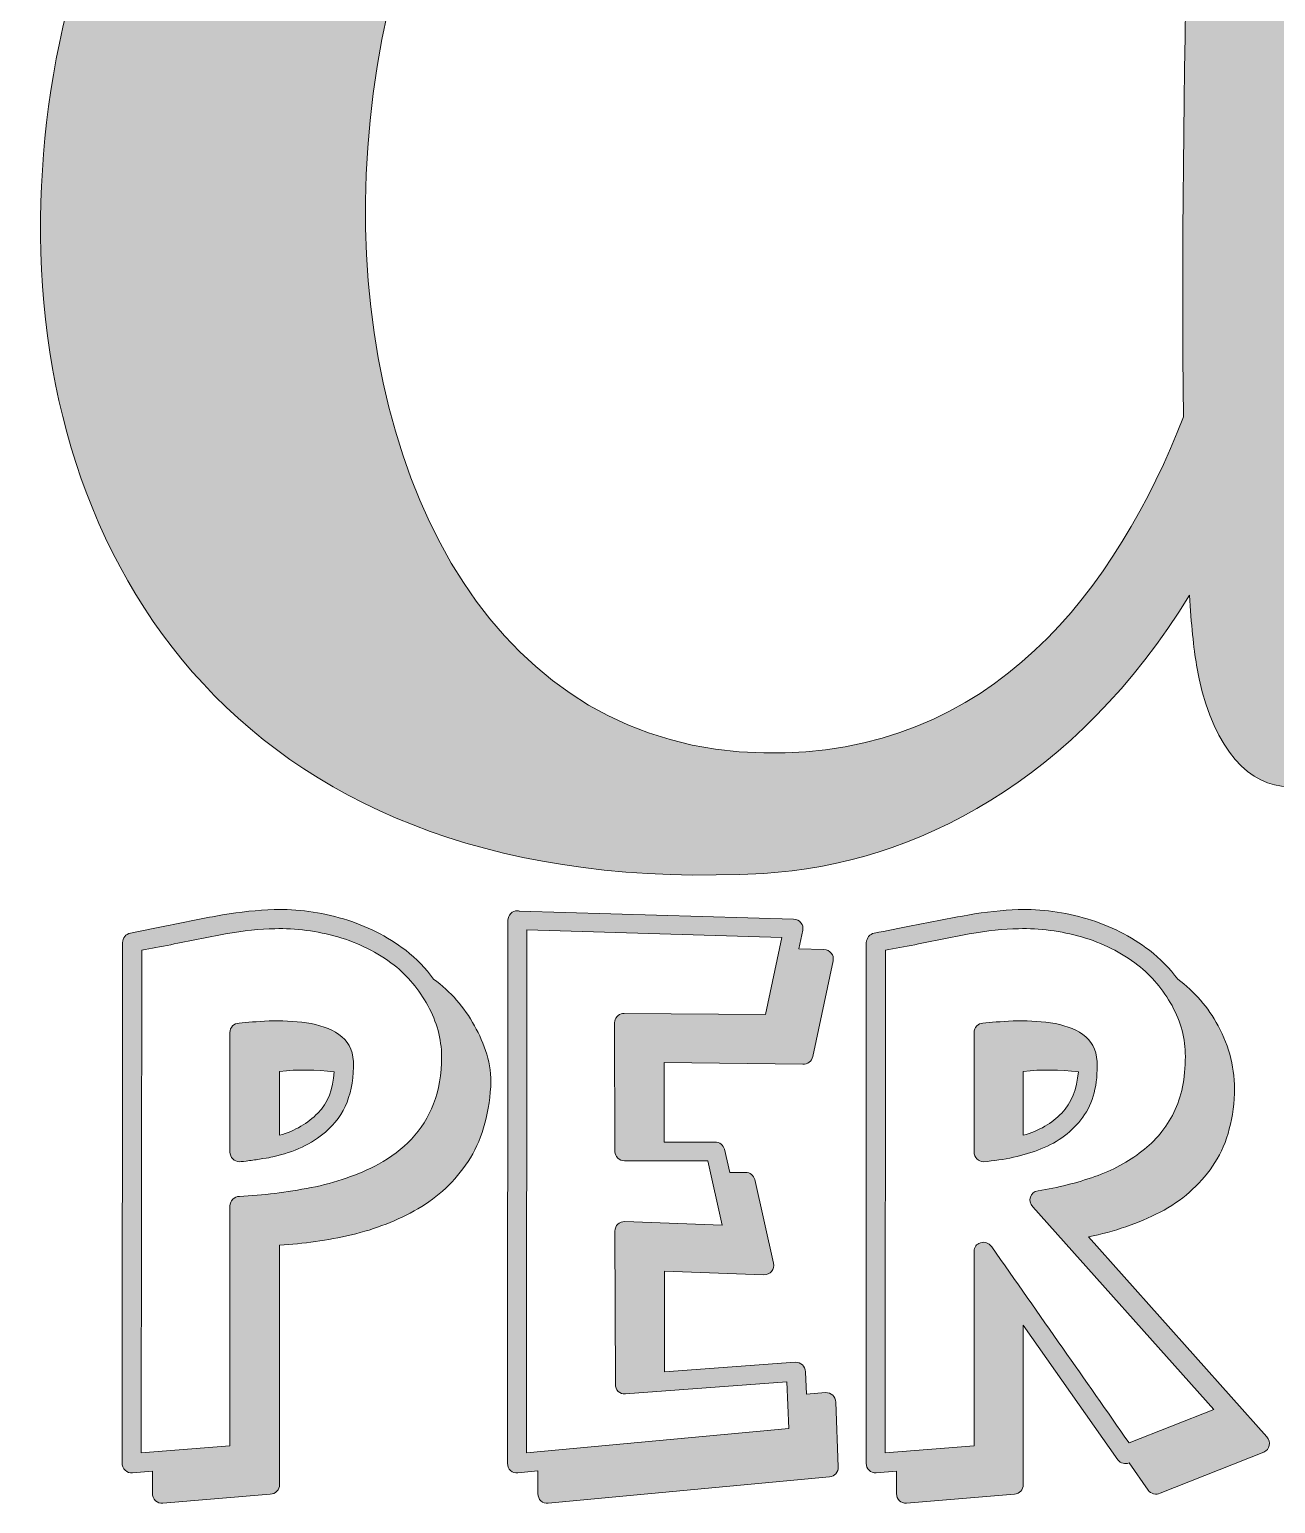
# Model space of a CAD drawing. Header units: inches. Extents: x 89 to 989, y -985 to -96.
# Drawn here: x 155.5 to 365, y -982.1 to -734.4 of the extents above; entities that cross this region are included whole.
import ezdxf

# ---------------------------------------------------------------- set-up
doc = ezdxf.new("R2010")
doc.units = ezdxf.units.IN
doc.header["$MEASUREMENT"] = 0
doc.layers.add('Layer 1', color=7, linetype='Continuous')

# ---------------------------------------------------------------- blocks, each defined once
blk = doc.blocks.new('block 25')
at = {"layer": 'Layer 1', "true_color": 0xffffff}
h = blk.add_hatch(color=7, dxfattribs=at)
h.dxf.hatch_style = 2
edge = h.paths.add_edge_path()
edge.add_spline(control_points=[(977.28, -769.81), (974.81, -783.01), (959.13, -861.42), (923.64, -856.88), (907.13, -856.88), (888.56, -827.17), (887.32, -805.3), (940.14, -787.97), (950.05, -667.88), (912.91, -668.3), (864.63, -668.71), (843.58, -726.48), (846.47, -781.78), (846.7, -786.13), (847.12, -790.47), (847.73, -794.75), (840.86, -825.55), (825.88, -857.67), (811.4, -853.16), (781.28, -843.26), (789.12, -750.83), (789.53, -691.41), (789.94, -673.25), (780.86, -658.39), (756.52, -660.87), (721.44, -669.53), (723.51, -660.87), (718.97, -653.85), (718.55, -653.44), (718.14, -652.62), (717.73, -652.2), (714.43, -648.08), (710.3, -646.01), (706.59, -646.01), (696.68, -646.01), (688.43, -657.57), (695.86, -672.01), (698.75, -677.79), (704.11, -681.09), (710.71, -682.33), (711.95, -703.37), (708.65, -747.53), (704.11, -782.6), (704.06, -782.99), (704.05, -783.36), (704.08, -783.72), (699.6, -810.39), (686.67, -854.88), (665.74, -853.16), (636.44, -850.69), (648.82, -695.94), (646.34, -687.69), (643.04, -678.2), (631.07, -672.83), (621.58, -673.25), (613.74, -673.25), (607.55, -676.96), (607.97, -684.39), (608.2, -689.33), (602.15, -747.69), (609.48, -797.93), (602.69, -824.4), (589.83, -856.63), (574.55, -853.16), (555.97, -849.04), (551.44, -764.44), (551.85, -703.37), (552.26, -692.23), (552.26, -656.33), (553.09, -623.32), (564.23, -622.49), (576.2, -621.67), (589.4, -620.02), (620.35, -616.3), (657.49, -606.4), (679.36, -612.18), (689.67, -615.06), (688.85, -626.21), (698.34, -624.97), (707, -624.14), (707, -609.7), (689.67, -604.75), (661.61, -596.5), (626.54, -606.81), (589.81, -611.35), (576.61, -613.41), (564.64, -614.24), (553.5, -615.06), (553.5, -608.88), (553.91, -603.1), (554.32, -598.15), (555.15, -581.64), (545.25, -568.85), (535.34, -568.85), (529.15, -568.44), (522.96, -573.39), (519.66, -585.77), (518.01, -593.61), (517.19, -604.34), (516.36, -615.48), (496.97, -615.06), (482.52, -613), (473.86, -610.53), (466.02, -608.88), (461.89, -594.43), (454.46, -598.56), (446.21, -602.68), (451.99, -615.89), (467.67, -618.78), (479.64, -621.26), (494.49, -623.73), (515.95, -624.14), (514.71, -655.92), (514.71, -686.04), (514.3, -698.83), (513.78, -720.34), (513.91, -753.14), (518.01, -784.4), (513.63, -816.98), (506.91, -867.25), (487.47, -867.61), (476.74, -868.02), (475.09, -829.64), (475.51, -782.19), (478.81, -728.13), (481.69, -661.69), (434.24, -661.69), (407.83, -661.69), (388.85, -707.09), (384.72, -751.65), (382.66, -712.04), (379.77, -674.49), (379.77, -671.18), (379.36, -661.69), (371.93, -656.33), (364.91, -656.33), (358.73, -656.33), (352.53, -660.87), (351.3, -670.36), (351.3, -670.36), (348.83, -747.21), (349.52, -799.43), (338.4, -827.94), (317.54, -856.74), (278.98, -855.92), (189.28, -854.47), (188.32, -679.9), (284.29, -646.63), (289.11, -644.7), (295.38, -625.41), (282.84, -619.62), (270.78, -613.83), (239.44, -576.22), (242.33, -543.91), (244.26, -520.28), (259.69, -503.88), (273.68, -502.92), (296.82, -504.37), (304.06, -534.75), (293.93, -548.73), (291.04, -551.63), (272.23, -548.73), (279.46, -561.27), (283.8, -569.47), (293.45, -566.57), (300.68, -563.2), (331.54, -533.78), (305.02, -493.28), (274.16, -492.31), (274.16, -492.31), (270.3, -492.31), (270.3, -492.31), (186.87, -494.24), (167.1, -591.17), (251.97, -632.16), (194.11, -646.63), (158.9, -706.42), (157.46, -763.33), (155.53, -824.09), (191.7, -880.99), (278.98, -876.17), (304.29, -874.7), (331.55, -860.45), (350.51, -829.42), (350.83, -834.26), (351.22, -838.27), (351.71, -841.2), (355.83, -866.37), (375.23, -869.26), (383.07, -844.09), (390.5, -831.29), (396.28, -689.34), (425.16, -679.85), (451.98, -670.77), (426.81, -826.75), (454.87, -869.26), (466.01, -880.81), (485.82, -885.35), (498.2, -877.92), (511.59, -870.35), (519.56, -845.29), (524.59, -818.66), (532.17, -846.89), (544.97, -868.72), (566.29, -871.32), (588.04, -872.87), (604.43, -850.71), (614.53, -822.76), (621.83, -849.4), (634.84, -869.68), (657.48, -871.32), (691.76, -873.77), (712.71, -817.32), (716.76, -772.17), (719.48, -751.73), (723.01, -711.88), (722.68, -683.56), (737.95, -683.15), (754.04, -677.38), (754.04, -677.38), (747.03, -757.02), (739.19, -872.97), (810.16, -867.61), (830.61, -866.05), (844.88, -844.7), (853.4, -818.82), (863.83, -849.79), (885.51, -873.39), (917.04, -873.39), (967.79, -872.97), (984.3, -804.88), (988.01, -771.46), (988.84, -764.86), (978.93, -761.14), (977.28, -769.81)], knot_values=[0, 0, 0, 0, 1, 1, 1, 2, 2, 2, 3, 3, 3, 4, 4, 4, 5, 5, 5, 6, 6, 6, 7, 7, 7, 8, 8, 8, 9, 9, 9, 10, 10, 10, 11, 11, 11, 12, 12, 12, 13, 13, 13, 14, 14, 14, 15, 15, 15, 16, 16, 16, 17, 17, 17, 18, 18, 18, 19, 19, 19, 20, 20, 20, 21, 21, 21, 22, 22, 22, 23, 23, 23, 24, 24, 24, 25, 25, 25, 26, 26, 26, 27, 27, 27, 28, 28, 28, 29, 29, 29, 30, 30, 30, 31, 31, 31, 32, 32, 32, 33, 33, 33, 34, 34, 34, 35, 35, 35, 36, 36, 36, 37, 37, 37, 38, 38, 38, 39, 39, 39, 40, 40, 40, 41, 41, 41, 42, 42, 42, 43, 43, 43, 44, 44, 44, 45, 45, 45, 46, 46, 46, 47, 47, 47, 48, 48, 48, 49, 49, 49, 50, 50, 50, 51, 51, 51, 52, 52, 52, 53, 53, 53, 54, 54, 54, 55, 55, 55, 56, 56, 56, 57, 57, 57, 58, 58, 58, 59, 59, 59, 60, 60, 60, 61, 61, 61, 62, 62, 62, 63, 63, 63, 64, 64, 64, 65, 65, 65, 66, 66, 66, 67, 67, 67, 68, 68, 68, 69, 69, 69, 70, 70, 70, 71, 71, 71, 72, 72, 72, 73, 73, 73, 74, 74, 74, 75, 75, 75, 76, 76, 76, 77, 77, 77, 78, 78, 78, 78], degree=3, periodic=1)
edge = h.paths.add_edge_path()
edge.add_spline(control_points=[(912.08, -680.68), (923.64, -682.74), (922.81, -771.46), (886.09, -792.09), (874.53, -716.58), (900.53, -678.2), (912.08, -680.68)], knot_values=[0, 0, 0, 0, 1, 1, 1, 2, 2, 2, 2], degree=3, periodic=1)
at = {"layer": 'Layer 1', "lineweight": 0}
blk.add_open_spline([(977.28, -769.81), (974.81, -783.01), (959.13, -861.42), (923.64, -856.88), (907.13, -856.88), (888.56, -827.17), (887.32, -805.3), (940.14, -787.97), (950.05, -667.88), (912.91, -668.3), (864.63, -668.71), (843.58, -726.48), (846.47, -781.78), (846.7, -786.13), (847.12, -790.47), (847.73, -794.75), (840.86, -825.55), (825.88, -857.67), (811.4, -853.16), (781.28, -843.26), (789.12, -750.83), (789.53, -691.41), (789.94, -673.25), (780.86, -658.39), (756.52, -660.87), (721.44, -669.53), (723.51, -660.87), (718.97, -653.85), (718.55, -653.44), (718.14, -652.62), (717.73, -652.2), (714.43, -648.08), (710.3, -646.01), (706.59, -646.01), (696.68, -646.01), (688.43, -657.57), (695.86, -672.01), (698.75, -677.79), (704.11, -681.09), (710.71, -682.33), (711.95, -703.37), (708.65, -747.53), (704.11, -782.6), (704.06, -782.99), (704.05, -783.36), (704.08, -783.72), (699.6, -810.39), (686.67, -854.88), (665.74, -853.16), (636.44, -850.69), (648.82, -695.94), (646.34, -687.69), (643.04, -678.2), (631.07, -672.83), (621.58, -673.25), (613.74, -673.25), (607.55, -676.96), (607.97, -684.39), (608.2, -689.33), (602.15, -747.69), (609.48, -797.93), (602.69, -824.4), (589.83, -856.63), (574.55, -853.16), (555.97, -849.04), (551.44, -764.44), (551.85, -703.37), (552.26, -692.23), (552.26, -656.33), (553.09, -623.32), (564.23, -622.49), (576.2, -621.67), (589.4, -620.02), (620.35, -616.3), (657.49, -606.4), (679.36, -612.18), (689.67, -615.06), (688.85, -626.21), (698.34, -624.97), (707, -624.14), (707, -609.7), (689.67, -604.75), (661.61, -596.5), (626.54, -606.81), (589.81, -611.35), (576.61, -613.41), (564.64, -614.24), (553.5, -615.06), (553.5, -608.88), (553.91, -603.1), (554.32, -598.15), (555.15, -581.64), (545.25, -568.85), (535.34, -568.85), (529.15, -568.44), (522.96, -573.39), (519.66, -585.77), (518.01, -593.61), (517.19, -604.34), (516.36, -615.48), (496.97, -615.06), (482.52, -613), (473.86, -610.53), (466.02, -608.88), (461.89, -594.43), (454.46, -598.56), (446.21, -602.68), (451.99, -615.89), (467.67, -618.78), (479.64, -621.26), (494.49, -623.73), (515.95, -624.14), (514.71, -655.92), (514.71, -686.04), (514.3, -698.83), (513.78, -720.34), (513.91, -753.14), (518.01, -784.4), (513.63, -816.98), (506.91, -867.25), (487.47, -867.61), (476.74, -868.02), (475.09, -829.64), (475.51, -782.19), (478.81, -728.13), (481.69, -661.69), (434.24, -661.69), (407.83, -661.69), (388.85, -707.09), (384.72, -751.65), (382.66, -712.04), (379.77, -674.49), (379.77, -671.18), (379.36, -661.69), (371.93, -656.33), (364.91, -656.33), (358.73, -656.33), (352.53, -660.87), (351.3, -670.36), (351.3, -670.36), (348.83, -747.21), (349.52, -799.43), (338.4, -827.94), (317.54, -856.74), (278.98, -855.92), (189.28, -854.47), (188.32, -679.9), (284.29, -646.63), (289.11, -644.7), (295.38, -625.41), (282.84, -619.62), (270.78, -613.83), (239.44, -576.22), (242.33, -543.91), (244.26, -520.28), (259.69, -503.88), (273.68, -502.92), (296.82, -504.37), (304.06, -534.75), (293.93, -548.73), (291.04, -551.63), (272.23, -548.73), (279.46, -561.27), (283.8, -569.47), (293.45, -566.57), (300.68, -563.2), (331.54, -533.78), (305.02, -493.28), (274.16, -492.31), (274.16, -492.31), (270.3, -492.31), (270.3, -492.31), (186.87, -494.24), (167.1, -591.17), (251.97, -632.16), (194.11, -646.63), (158.9, -706.42), (157.46, -763.33), (155.53, -824.09), (191.7, -880.99), (278.98, -876.17), (304.29, -874.7), (331.55, -860.45), (350.51, -829.42), (350.83, -834.26), (351.22, -838.27), (351.71, -841.2), (355.83, -866.37), (375.23, -869.26), (383.07, -844.09), (390.5, -831.29), (396.28, -689.34), (425.16, -679.85), (451.98, -670.77), (426.81, -826.75), (454.87, -869.26), (466.01, -880.81), (485.82, -885.35), (498.2, -877.92), (511.59, -870.35), (519.56, -845.29), (524.59, -818.66), (532.17, -846.89), (544.97, -868.72), (566.29, -871.32), (588.04, -872.87), (604.43, -850.71), (614.53, -822.76), (621.83, -849.4), (634.84, -869.68), (657.48, -871.32), (691.76, -873.77), (712.71, -817.32), (716.76, -772.17), (719.48, -751.73), (723.01, -711.88), (722.68, -683.56), (737.95, -683.15), (754.04, -677.38), (754.04, -677.38), (747.03, -757.02), (739.19, -872.97), (810.16, -867.61), (830.61, -866.05), (844.88, -844.7), (853.4, -818.82), (863.83, -849.79), (885.51, -873.39), (917.04, -873.39), (967.79, -872.97), (984.3, -804.88), (988.01, -771.46), (988.84, -764.86), (978.93, -761.14), (977.28, -769.81)], degree=3, knots=[0, 0, 0, 0, 1, 1, 1, 2, 2, 2, 3, 3, 3, 4, 4, 4, 5, 5, 5, 6, 6, 6, 7, 7, 7, 8, 8, 8, 9, 9, 9, 10, 10, 10, 11, 11, 11, 12, 12, 12, 13, 13, 13, 14, 14, 14, 15, 15, 15, 16, 16, 16, 17, 17, 17, 18, 18, 18, 19, 19, 19, 20, 20, 20, 21, 21, 21, 22, 22, 22, 23, 23, 23, 24, 24, 24, 25, 25, 25, 26, 26, 26, 27, 27, 27, 28, 28, 28, 29, 29, 29, 30, 30, 30, 31, 31, 31, 32, 32, 32, 33, 33, 33, 34, 34, 34, 35, 35, 35, 36, 36, 36, 37, 37, 37, 38, 38, 38, 39, 39, 39, 40, 40, 40, 41, 41, 41, 42, 42, 42, 43, 43, 43, 44, 44, 44, 45, 45, 45, 46, 46, 46, 47, 47, 47, 48, 48, 48, 49, 49, 49, 50, 50, 50, 51, 51, 51, 52, 52, 52, 53, 53, 53, 54, 54, 54, 55, 55, 55, 56, 56, 56, 57, 57, 57, 58, 58, 58, 59, 59, 59, 60, 60, 60, 61, 61, 61, 62, 62, 62, 63, 63, 63, 64, 64, 64, 65, 65, 65, 66, 66, 66, 67, 67, 67, 68, 68, 68, 69, 69, 69, 70, 70, 70, 71, 71, 71, 72, 72, 72, 73, 73, 73, 74, 74, 74, 75, 75, 75, 76, 76, 76, 77, 77, 77, 78, 78, 78, 78], dxfattribs=at)
blk = doc.blocks.new('block 26')
at = {"layer": 'Layer 1', "true_color": 0xffffff}
h = blk.add_hatch(color=7, dxfattribs=at)
h.dxf.hatch_style = 2
edge = h.paths.add_edge_path()
edge.add_spline(control_points=[(172.85, -976.92), (172.35, -976.97), (171.94, -976.82), (171.61, -976.49), (171.27, -976.15), (171.1, -975.71), (171.1, -975.18), (171.1, -975.18), (171.17, -887.82), (171.17, -887.82), (171.17, -887.42), (171.29, -887.08), (171.54, -886.78), (171.78, -886.49), (172.11, -886.3), (172.51, -886.21), (174.66, -885.81), (176.88, -885.36), (179.16, -884.87), (182.07, -884.24), (185.01, -883.67), (187.99, -883.16), (190.97, -882.64), (193.86, -882.34), (196.68, -882.25), (200.58, -882.16), (204.45, -882.69), (208.3, -883.83), (212.15, -884.97), (215.64, -886.73), (218.77, -889.1), (220.56, -890.49), (222.13, -892.1), (223.47, -893.93), (226.34, -896.04), (228.62, -898.66), (230.32, -901.79), (231.17, -903.27), (231.87, -904.85), (232.4, -906.56), (232.94, -908.26), (233.16, -910.07), (233.07, -911.99), (232.72, -917.05), (231.44, -921.25), (229.25, -924.59), (227.05, -927.92), (224.24, -930.57), (220.82, -932.54), (217.4, -934.51), (213.67, -935.96), (209.64, -936.91), (205.61, -937.85), (201.58, -938.43), (197.56, -938.65), (197.56, -938.65), (197.56, -978.94), (197.56, -978.94), (197.56, -979.34), (197.41, -979.7), (197.12, -980.01), (196.83, -980.32), (196.46, -980.48), (196.01, -980.48), (196.01, -980.48), (177.95, -982.02), (177.95, -982.02), (177.46, -982.07), (177.04, -981.92), (176.71, -981.59), (176.37, -981.25), (176.2, -980.82), (176.2, -980.28), (176.2, -980.28), (176.2, -976.65), (176.2, -976.65), (176.2, -976.65), (172.85, -976.92), (172.85, -976.92)], knot_values=[0, 0, 0, 0, 1, 1, 1, 2, 2, 2, 3, 3, 3, 4, 4, 4, 5, 5, 5, 6, 6, 6, 7, 7, 7, 8, 8, 8, 9, 9, 9, 10, 10, 10, 11, 11, 11, 12, 12, 12, 13, 13, 13, 14, 14, 14, 15, 15, 15, 16, 16, 16, 17, 17, 17, 18, 18, 18, 19, 19, 19, 20, 20, 20, 21, 21, 21, 22, 22, 22, 23, 23, 23, 24, 24, 24, 25, 25, 25, 26, 26, 26, 26], degree=3, periodic=1)
edge = h.paths.add_edge_path()
edge.add_spline(control_points=[(202.86, -928.98), (206.98, -928.18), (210.76, -926.86), (214.21, -925.02), (216.31, -923.9), (218.16, -922.5), (219.75, -920.82), (221.34, -919.15), (222.58, -917.16), (223.47, -914.88), (224.37, -912.6), (224.81, -909.96), (224.81, -906.96), (224.77, -903.96), (224, -901.11), (222.5, -898.4), (221, -895.69), (219.11, -893.42), (216.83, -891.58), (214.01, -889.43), (210.85, -887.86), (207.36, -886.85), (203.87, -885.84), (200.33, -885.38), (196.75, -885.47), (194.29, -885.52), (191.54, -885.81), (188.49, -886.35), (185.45, -886.88), (182.38, -887.49), (179.29, -888.16), (177.59, -888.47), (175.96, -888.79), (174.39, -889.1), (174.39, -889.1), (174.32, -973.57), (174.32, -973.57), (174.32, -973.57), (189.23, -972.36), (189.23, -972.36), (189.23, -972.36), (189.23, -932.07), (189.23, -932.07), (189.23, -931.62), (189.39, -931.24), (189.7, -930.93), (190.01, -930.62), (190.39, -930.46), (190.84, -930.46), (194.74, -930.28), (198.74, -929.79), (202.86, -928.98)], knot_values=[0, 0, 0, 0, 1, 1, 1, 2, 2, 2, 3, 3, 3, 4, 4, 4, 5, 5, 5, 6, 6, 6, 7, 7, 7, 8, 8, 8, 9, 9, 9, 10, 10, 10, 11, 11, 11, 12, 12, 12, 13, 13, 13, 14, 14, 14, 15, 15, 15, 16, 16, 16, 17, 17, 17, 17], degree=3, periodic=1)
edge = h.paths.add_edge_path()
edge.add_spline(control_points=[(194.77, -924.11), (194.03, -924.23), (193.27, -924.34), (192.49, -924.45), (191.7, -924.56), (191.16, -924.62), (190.84, -924.62), (190.39, -924.62), (190.01, -924.46), (189.7, -924.15), (189.39, -923.84), (189.23, -923.45), (189.23, -923.01), (189.23, -923.01), (189.23, -902.93), (189.23, -902.93), (189.23, -902.48), (189.38, -902.11), (189.67, -901.82), (189.96, -901.53), (190.33, -901.36), (190.78, -901.32), (192.07, -901.19), (193.75, -901.07), (195.81, -900.98), (197.87, -900.89), (199.96, -901), (202.09, -901.29), (204.21, -901.58), (206.03, -902.23), (207.53, -903.23), (209.03, -904.24), (209.84, -905.75), (209.98, -907.77), (210.11, -912.91), (208.55, -916.88), (205.28, -919.65), (203, -921.62), (200.04, -923.01), (196.41, -923.81), (196.06, -923.9), (195.51, -924), (194.77, -924.11)], knot_values=[0, 0, 0, 0, 1, 1, 1, 2, 2, 2, 3, 3, 3, 4, 4, 4, 5, 5, 5, 6, 6, 6, 7, 7, 7, 8, 8, 8, 9, 9, 9, 10, 10, 10, 11, 11, 11, 12, 12, 12, 13, 13, 13, 14, 14, 14, 14], degree=3, periodic=1)
edge = h.paths.add_edge_path()
edge.add_spline(control_points=[(197.56, -920.19), (200.2, -919.42), (202.34, -918.18), (204, -916.46), (205.66, -914.74), (206.58, -912.42), (206.75, -909.51), (203.71, -909.15), (200.64, -909.13), (197.56, -909.44), (197.56, -909.44), (197.56, -920.19), (197.56, -920.19)], knot_values=[0, 0, 0, 0, 1, 1, 1, 2, 2, 2, 3, 3, 3, 4, 4, 4, 4], degree=3, periodic=1)
h = blk.add_hatch(color=7, dxfattribs=at)
h.dxf.hatch_style = 2
edge = h.paths.add_edge_path()
edge.add_spline(control_points=[(262.21, -921.33), (262.21, -921.33), (270.74, -921.33), (270.74, -921.33), (271.14, -921.33), (271.49, -921.44), (271.78, -921.66), (272.07, -921.89), (272.26, -922.18), (272.35, -922.54), (272.35, -922.54), (273.23, -926.43), (273.23, -926.43), (273.23, -926.43), (275.91, -926.43), (275.91, -926.43), (276.27, -926.43), (276.59, -926.54), (276.89, -926.77), (277.17, -926.99), (277.36, -927.28), (277.46, -927.64), (277.46, -927.64), (280.61, -941.67), (280.61, -941.67), (280.7, -942.21), (280.59, -942.67), (280.28, -943.05), (279.96, -943.43), (279.51, -943.62), (278.93, -943.62), (278.93, -943.62), (262.28, -943.01), (262.28, -943.01), (262.28, -943.01), (262.28, -959.93), (262.28, -959.93), (262.28, -959.93), (284.24, -958.32), (284.24, -958.32), (284.73, -958.32), (285.13, -958.47), (285.45, -958.76), (285.76, -959.05), (285.94, -959.44), (285.98, -959.93), (285.98, -959.93), (286.12, -963.69), (286.12, -963.69), (286.12, -963.69), (289.34, -963.43), (289.34, -963.43), (289.83, -963.43), (290.23, -963.57), (290.55, -963.86), (290.86, -964.15), (291.04, -964.55), (291.08, -965.04), (291.08, -965.04), (291.49, -975.91), (291.49, -975.91), (291.49, -976.36), (291.35, -976.74), (291.08, -977.06), (290.82, -977.37), (290.46, -977.55), (290.01, -977.59), (290.01, -977.59), (242.74, -982.02), (242.74, -982.02), (242.25, -982.07), (241.84, -981.94), (241.5, -981.62), (241.16, -981.31), (241, -980.9), (241, -980.41), (241, -980.41), (241, -976.59), (241, -976.59), (241, -976.59), (237.64, -976.92), (237.64, -976.92), (237.15, -976.97), (236.73, -976.83), (236.4, -976.52), (236.06, -976.21), (235.89, -975.8), (235.89, -975.31), (235.89, -975.31), (235.96, -884.06), (235.96, -884.06), (235.96, -883.62), (236.12, -883.24), (236.43, -882.92), (236.74, -882.61), (237.12, -882.45), (237.57, -882.45), (237.66, -882.45), (237.75, -882.48), (237.84, -882.52), (237.84, -882.52), (237.91, -882.52), (237.91, -882.52), (237.91, -882.52), (283.97, -883.86), (283.97, -883.86), (284.5, -883.91), (284.92, -884.11), (285.21, -884.47), (285.5, -884.83), (285.6, -885.25), (285.51, -885.74), (285.51, -885.74), (284.84, -888.83), (284.84, -888.83), (284.84, -888.83), (289.07, -888.97), (289.07, -888.97), (289.61, -889.01), (290.02, -889.21), (290.31, -889.57), (290.6, -889.93), (290.7, -890.35), (290.61, -890.85), (290.61, -890.85), (287.19, -906.96), (287.19, -906.96), (287.1, -907.36), (286.9, -907.68), (286.59, -907.9), (286.27, -908.12), (285.91, -908.24), (285.51, -908.24), (285.51, -908.24), (262.21, -907.97), (262.21, -907.97), (262.21, -907.97), (262.21, -921.33), (262.21, -921.33)], knot_values=[0, 0, 0, 0, 1, 1, 1, 2, 2, 2, 3, 3, 3, 4, 4, 4, 5, 5, 5, 6, 6, 6, 7, 7, 7, 8, 8, 8, 9, 9, 9, 10, 10, 10, 11, 11, 11, 12, 12, 12, 13, 13, 13, 14, 14, 14, 15, 15, 15, 16, 16, 16, 17, 17, 17, 18, 18, 18, 19, 19, 19, 20, 20, 20, 21, 21, 21, 22, 22, 22, 23, 23, 23, 24, 24, 24, 25, 25, 25, 26, 26, 26, 27, 27, 27, 28, 28, 28, 29, 29, 29, 30, 30, 30, 31, 31, 31, 32, 32, 32, 33, 33, 33, 34, 34, 34, 35, 35, 35, 36, 36, 36, 37, 37, 37, 38, 38, 38, 39, 39, 39, 40, 40, 40, 41, 41, 41, 42, 42, 42, 43, 43, 43, 44, 44, 44, 45, 45, 45, 46, 46, 46, 46], degree=3, periodic=1)
edge = h.paths.add_edge_path()
edge.add_spline(control_points=[(254.42, -924.01), (254.11, -923.7), (253.95, -923.34), (253.95, -922.94), (253.95, -922.94), (253.89, -901.25), (253.89, -901.25), (253.89, -900.89), (254.02, -900.56), (254.29, -900.25), (254.56, -899.93), (254.87, -899.75), (255.23, -899.71), (255.23, -899.71), (255.5, -899.71), (255.5, -899.71), (255.5, -899.71), (279.27, -899.91), (279.27, -899.91), (279.27, -899.91), (282.02, -886.95), (282.02, -886.95), (282.02, -886.95), (239.12, -885.68), (239.12, -885.68), (239.12, -885.68), (239.05, -973.57), (239.05, -973.57), (239.05, -973.57), (283.16, -969.47), (283.16, -969.47), (283.16, -969.47), (282.83, -961.61), (282.83, -961.61), (282.83, -961.61), (255.7, -963.63), (255.7, -963.63), (255.21, -963.67), (254.8, -963.54), (254.49, -963.22), (254.18, -962.91), (254.02, -962.49), (254.02, -961.95), (254.02, -961.95), (253.95, -936.3), (253.95, -936.3), (253.95, -935.81), (254.11, -935.42), (254.42, -935.13), (254.74, -934.84), (255.14, -934.69), (255.63, -934.69), (255.63, -934.69), (271.95, -935.29), (271.95, -935.29), (271.95, -935.29), (269.53, -924.48), (269.53, -924.48), (269.53, -924.48), (255.57, -924.48), (255.57, -924.48), (255.12, -924.48), (254.74, -924.33), (254.42, -924.01)], knot_values=[0, 0, 0, 0, 1, 1, 1, 2, 2, 2, 3, 3, 3, 4, 4, 4, 5, 5, 5, 6, 6, 6, 7, 7, 7, 8, 8, 8, 9, 9, 9, 10, 10, 10, 11, 11, 11, 12, 12, 12, 13, 13, 13, 14, 14, 14, 15, 15, 15, 16, 16, 16, 17, 17, 17, 18, 18, 18, 19, 19, 19, 20, 20, 20, 21, 21, 21, 21], degree=3, periodic=1)
h = blk.add_hatch(color=7, dxfattribs=at)
h.dxf.hatch_style = 2
edge = h.paths.add_edge_path()
edge.add_spline(control_points=[(322.57, -978.94), (322.57, -979.34), (322.44, -979.68), (322.17, -979.98), (321.9, -980.27), (321.54, -980.44), (321.1, -980.48), (321.1, -980.48), (302.97, -982.02), (302.97, -982.02), (302.48, -982.02), (302.07, -981.88), (301.76, -981.59), (301.45, -981.3), (301.29, -980.9), (301.29, -980.41), (301.29, -980.41), (301.29, -976.65), (301.29, -976.65), (301.29, -976.65), (297.87, -976.92), (297.87, -976.92), (297.37, -976.92), (296.97, -976.78), (296.66, -976.49), (296.35, -976.2), (296.19, -975.8), (296.19, -975.31), (296.19, -975.31), (296.19, -887.82), (296.19, -887.82), (296.23, -887.42), (296.37, -887.08), (296.59, -886.78), (296.82, -886.49), (297.13, -886.3), (297.53, -886.21), (299.59, -885.85), (301.76, -885.43), (304.04, -884.94), (307.13, -884.31), (310.2, -883.73), (313.24, -883.19), (316.29, -882.65), (319.11, -882.34), (321.7, -882.25), (325.64, -882.16), (329.52, -882.69), (333.35, -883.83), (337.18, -884.97), (340.66, -886.73), (343.79, -889.1), (345.58, -890.49), (347.17, -892.1), (348.56, -893.93), (351.38, -896.04), (353.64, -898.66), (355.34, -901.79), (357.26, -905.33), (358.18, -909.11), (358.09, -913.14), (357.87, -918.06), (356.64, -922.15), (354.4, -925.39), (352.16, -928.63), (349.22, -931.21), (345.57, -933.11), (341.92, -935.01), (337.91, -936.39), (333.52, -937.24), (333.52, -937.24), (363.53, -970.88), (363.53, -970.88), (363.89, -971.33), (364.02, -971.81), (363.93, -972.32), (363.85, -972.84), (363.53, -973.21), (363, -973.43), (363, -973.43), (345.61, -980.35), (345.61, -980.35), (345.25, -980.52), (344.88, -980.56), (344.5, -980.45), (344.12, -980.33), (343.81, -980.12), (343.59, -979.81), (343.59, -979.81), (340.37, -975.24), (340.37, -975.24), (340.05, -975.38), (339.72, -975.4), (339.36, -975.31), (339, -975.22), (338.71, -975.02), (338.49, -974.71), (338.49, -974.71), (322.57, -952.08), (322.57, -952.08), (322.57, -952.08), (322.57, -978.94), (322.57, -978.94)], knot_values=[0, 0, 0, 0, 1, 1, 1, 2, 2, 2, 3, 3, 3, 4, 4, 4, 5, 5, 5, 6, 6, 6, 7, 7, 7, 8, 8, 8, 9, 9, 9, 10, 10, 10, 11, 11, 11, 12, 12, 12, 13, 13, 13, 14, 14, 14, 15, 15, 15, 16, 16, 16, 17, 17, 17, 18, 18, 18, 19, 19, 19, 20, 20, 20, 21, 21, 21, 22, 22, 22, 23, 23, 23, 24, 24, 24, 25, 25, 25, 26, 26, 26, 27, 27, 27, 28, 28, 28, 29, 29, 29, 30, 30, 30, 31, 31, 31, 32, 32, 32, 33, 33, 33, 34, 34, 34, 34], degree=3, periodic=1)
edge = h.paths.add_edge_path()
edge.add_spline(control_points=[(314.32, -939.73), (314.32, -938.96), (314.67, -938.47), (315.39, -938.25), (316.11, -938.02), (316.73, -938.25), (317.27, -938.92), (321.26, -944.6), (325.24, -950.29), (329.22, -955.97), (332.94, -961.26), (336.65, -966.56), (340.37, -971.89), (340.37, -971.89), (354.6, -966.25), (354.6, -966.25), (354.6, -966.25), (324.19, -932.21), (324.19, -932.21), (323.74, -931.67), (323.61, -931.12), (323.78, -930.56), (323.96, -930), (324.39, -929.65), (325.06, -929.52), (328.42, -928.98), (331.59, -928.19), (334.59, -927.13), (337.59, -926.09), (340.23, -924.66), (342.52, -922.87), (344.8, -921.13), (346.59, -918.96), (347.89, -916.36), (349.19, -913.76), (349.83, -910.63), (349.83, -906.96), (349.83, -903.96), (349.09, -901.11), (347.59, -898.4), (346.08, -895.69), (344.17, -893.42), (341.84, -891.58), (339.03, -889.43), (335.87, -887.86), (332.38, -886.85), (328.89, -885.84), (325.35, -885.38), (321.77, -885.47), (319.31, -885.52), (316.56, -885.81), (313.51, -886.35), (310.47, -886.88), (307.42, -887.49), (304.38, -888.16), (302.63, -888.47), (300.98, -888.79), (299.41, -889.1), (299.41, -889.1), (299.34, -973.57), (299.34, -973.57), (299.34, -973.57), (314.32, -972.36), (314.32, -972.36), (314.32, -972.36), (314.32, -939.73), (314.32, -939.73)], knot_values=[0, 0, 0, 0, 1, 1, 1, 2, 2, 2, 3, 3, 3, 4, 4, 4, 5, 5, 5, 6, 6, 6, 7, 7, 7, 8, 8, 8, 9, 9, 9, 10, 10, 10, 11, 11, 11, 12, 12, 12, 13, 13, 13, 14, 14, 14, 15, 15, 15, 16, 16, 16, 17, 17, 17, 18, 18, 18, 19, 19, 19, 20, 20, 20, 21, 21, 21, 22, 22, 22, 22], degree=3, periodic=1)
edge = h.paths.add_edge_path()
edge.add_spline(control_points=[(314.75, -901.82), (315.04, -901.53), (315.39, -901.36), (315.79, -901.32), (317.09, -901.19), (318.78, -901.07), (320.86, -900.98), (322.95, -900.89), (325.05, -901), (327.17, -901.29), (329.3, -901.58), (331.1, -902.23), (332.58, -903.23), (334.06, -904.24), (334.86, -905.75), (335, -907.77), (335.13, -911.66), (334.33, -914.79), (332.58, -917.16), (330.83, -919.54), (328.49, -921.31), (325.56, -922.47), (322.63, -923.63), (319.4, -924.35), (315.86, -924.62), (315.46, -924.62), (315.1, -924.46), (314.79, -924.15), (314.47, -923.84), (314.32, -923.45), (314.32, -923.01), (314.32, -923.01), (314.32, -902.93), (314.32, -902.93), (314.32, -902.48), (314.46, -902.11), (314.75, -901.82)], knot_values=[0, 0, 0, 0, 1, 1, 1, 2, 2, 2, 3, 3, 3, 4, 4, 4, 5, 5, 5, 6, 6, 6, 7, 7, 7, 8, 8, 8, 9, 9, 9, 10, 10, 10, 11, 11, 11, 12, 12, 12, 12], degree=3, periodic=1)
edge = h.paths.add_edge_path()
edge.add_spline(control_points=[(329.05, -916.46), (330.69, -914.74), (331.62, -912.42), (331.84, -909.51), (328.75, -909.15), (325.66, -909.13), (322.57, -909.44), (322.57, -909.44), (322.57, -920.19), (322.57, -920.19), (325.26, -919.42), (327.42, -918.18), (329.05, -916.46)], knot_values=[0, 0, 0, 0, 1, 1, 1, 2, 2, 2, 3, 3, 3, 4, 4, 4, 4], degree=3, periodic=1)
at = {"layer": 'Layer 1', "lineweight": 0}
for points, knots in [([(172.85, -976.92), (172.35, -976.97), (171.94, -976.82), (171.61, -976.49), (171.27, -976.15), (171.1, -975.71), (171.1, -975.18), (171.1, -975.18), (171.17, -887.82), (171.17, -887.82), (171.17, -887.42), (171.29, -887.08), (171.54, -886.78), (171.78, -886.49), (172.11, -886.3), (172.51, -886.21), (174.66, -885.81), (176.88, -885.36), (179.16, -884.87), (182.07, -884.24), (185.01, -883.67), (187.99, -883.16), (190.97, -882.64), (193.86, -882.34), (196.68, -882.25), (200.58, -882.16), (204.45, -882.69), (208.3, -883.83), (212.15, -884.97), (215.64, -886.73), (218.77, -889.1), (220.56, -890.49), (222.13, -892.1), (223.47, -893.93), (226.34, -896.04), (228.62, -898.66), (230.32, -901.79), (231.17, -903.27), (231.87, -904.85), (232.4, -906.56), (232.94, -908.26), (233.16, -910.07), (233.07, -911.99), (232.72, -917.05), (231.44, -921.25), (229.25, -924.59), (227.05, -927.92), (224.24, -930.57), (220.82, -932.54), (217.4, -934.51), (213.67, -935.96), (209.64, -936.91), (205.61, -937.85), (201.58, -938.43), (197.56, -938.65), (197.56, -938.65), (197.56, -978.94), (197.56, -978.94), (197.56, -979.34), (197.41, -979.7), (197.12, -980.01), (196.83, -980.32), (196.46, -980.48), (196.01, -980.48), (196.01, -980.48), (177.95, -982.02), (177.95, -982.02), (177.46, -982.07), (177.04, -981.92), (176.71, -981.59), (176.37, -981.25), (176.2, -980.82), (176.2, -980.28), (176.2, -980.28), (176.2, -976.65), (176.2, -976.65), (176.2, -976.65), (172.85, -976.92), (172.85, -976.92)], [0, 0, 0, 0, 1, 1, 1, 2, 2, 2, 3, 3, 3, 4, 4, 4, 5, 5, 5, 6, 6, 6, 7, 7, 7, 8, 8, 8, 9, 9, 9, 10, 10, 10, 11, 11, 11, 12, 12, 12, 13, 13, 13, 14, 14, 14, 15, 15, 15, 16, 16, 16, 17, 17, 17, 18, 18, 18, 19, 19, 19, 20, 20, 20, 21, 21, 21, 22, 22, 22, 23, 23, 23, 24, 24, 24, 25, 25, 25, 26, 26, 26, 26]), ([(262.21, -921.33), (262.21, -921.33), (270.74, -921.33), (270.74, -921.33), (271.14, -921.33), (271.49, -921.44), (271.78, -921.66), (272.07, -921.89), (272.26, -922.18), (272.35, -922.54), (272.35, -922.54), (273.23, -926.43), (273.23, -926.43), (273.23, -926.43), (275.91, -926.43), (275.91, -926.43), (276.27, -926.43), (276.59, -926.54), (276.89, -926.77), (277.17, -926.99), (277.36, -927.28), (277.46, -927.64), (277.46, -927.64), (280.61, -941.67), (280.61, -941.67), (280.7, -942.21), (280.59, -942.67), (280.28, -943.05), (279.96, -943.43), (279.51, -943.62), (278.93, -943.62), (278.93, -943.62), (262.28, -943.01), (262.28, -943.01), (262.28, -943.01), (262.28, -959.93), (262.28, -959.93), (262.28, -959.93), (284.24, -958.32), (284.24, -958.32), (284.73, -958.32), (285.13, -958.47), (285.45, -958.76), (285.76, -959.05), (285.94, -959.44), (285.98, -959.93), (285.98, -959.93), (286.12, -963.69), (286.12, -963.69), (286.12, -963.69), (289.34, -963.43), (289.34, -963.43), (289.83, -963.43), (290.23, -963.57), (290.55, -963.86), (290.86, -964.15), (291.04, -964.55), (291.08, -965.04), (291.08, -965.04), (291.49, -975.91), (291.49, -975.91), (291.49, -976.36), (291.35, -976.74), (291.08, -977.06), (290.82, -977.37), (290.46, -977.55), (290.01, -977.59), (290.01, -977.59), (242.74, -982.02), (242.74, -982.02), (242.25, -982.07), (241.84, -981.94), (241.5, -981.62), (241.16, -981.31), (241, -980.9), (241, -980.41), (241, -980.41), (241, -976.59), (241, -976.59), (241, -976.59), (237.64, -976.92), (237.64, -976.92), (237.15, -976.97), (236.73, -976.83), (236.4, -976.52), (236.06, -976.21), (235.89, -975.8), (235.89, -975.31), (235.89, -975.31), (235.96, -884.06), (235.96, -884.06), (235.96, -883.62), (236.12, -883.24), (236.43, -882.92), (236.74, -882.61), (237.12, -882.45), (237.57, -882.45), (237.66, -882.45), (237.75, -882.48), (237.84, -882.52), (237.84, -882.52), (237.91, -882.52), (237.91, -882.52), (237.91, -882.52), (283.97, -883.86), (283.97, -883.86), (284.5, -883.91), (284.92, -884.11), (285.21, -884.47), (285.5, -884.83), (285.6, -885.25), (285.51, -885.74), (285.51, -885.74), (284.84, -888.83), (284.84, -888.83), (284.84, -888.83), (289.07, -888.97), (289.07, -888.97), (289.61, -889.01), (290.02, -889.21), (290.31, -889.57), (290.6, -889.93), (290.7, -890.35), (290.61, -890.85), (290.61, -890.85), (287.19, -906.96), (287.19, -906.96), (287.1, -907.36), (286.9, -907.68), (286.59, -907.9), (286.27, -908.12), (285.91, -908.24), (285.51, -908.24), (285.51, -908.24), (262.21, -907.97), (262.21, -907.97), (262.21, -907.97), (262.21, -921.33), (262.21, -921.33)], [0, 0, 0, 0, 1, 1, 1, 2, 2, 2, 3, 3, 3, 4, 4, 4, 5, 5, 5, 6, 6, 6, 7, 7, 7, 8, 8, 8, 9, 9, 9, 10, 10, 10, 11, 11, 11, 12, 12, 12, 13, 13, 13, 14, 14, 14, 15, 15, 15, 16, 16, 16, 17, 17, 17, 18, 18, 18, 19, 19, 19, 20, 20, 20, 21, 21, 21, 22, 22, 22, 23, 23, 23, 24, 24, 24, 25, 25, 25, 26, 26, 26, 27, 27, 27, 28, 28, 28, 29, 29, 29, 30, 30, 30, 31, 31, 31, 32, 32, 32, 33, 33, 33, 34, 34, 34, 35, 35, 35, 36, 36, 36, 37, 37, 37, 38, 38, 38, 39, 39, 39, 40, 40, 40, 41, 41, 41, 42, 42, 42, 43, 43, 43, 44, 44, 44, 45, 45, 45, 46, 46, 46, 46]), ([(322.57, -978.94), (322.57, -979.34), (322.44, -979.68), (322.17, -979.98), (321.9, -980.27), (321.54, -980.44), (321.1, -980.48), (321.1, -980.48), (302.97, -982.02), (302.97, -982.02), (302.48, -982.02), (302.07, -981.88), (301.76, -981.59), (301.45, -981.3), (301.29, -980.9), (301.29, -980.41), (301.29, -980.41), (301.29, -976.65), (301.29, -976.65), (301.29, -976.65), (297.87, -976.92), (297.87, -976.92), (297.37, -976.92), (296.97, -976.78), (296.66, -976.49), (296.35, -976.2), (296.19, -975.8), (296.19, -975.31), (296.19, -975.31), (296.19, -887.82), (296.19, -887.82), (296.23, -887.42), (296.37, -887.08), (296.59, -886.78), (296.82, -886.49), (297.13, -886.3), (297.53, -886.21), (299.59, -885.85), (301.76, -885.43), (304.04, -884.94), (307.13, -884.31), (310.2, -883.73), (313.24, -883.19), (316.29, -882.65), (319.11, -882.34), (321.7, -882.25), (325.64, -882.16), (329.52, -882.69), (333.35, -883.83), (337.18, -884.97), (340.66, -886.73), (343.79, -889.1), (345.58, -890.49), (347.17, -892.1), (348.56, -893.93), (351.38, -896.04), (353.64, -898.66), (355.34, -901.79), (357.26, -905.33), (358.18, -909.11), (358.09, -913.14), (357.87, -918.06), (356.64, -922.15), (354.4, -925.39), (352.16, -928.63), (349.22, -931.21), (345.57, -933.11), (341.92, -935.01), (337.91, -936.39), (333.52, -937.24), (333.52, -937.24), (363.53, -970.88), (363.53, -970.88), (363.89, -971.33), (364.02, -971.81), (363.93, -972.32), (363.85, -972.84), (363.53, -973.21), (363, -973.43), (363, -973.43), (345.61, -980.35), (345.61, -980.35), (345.25, -980.52), (344.88, -980.56), (344.5, -980.45), (344.12, -980.33), (343.81, -980.12), (343.59, -979.81), (343.59, -979.81), (340.37, -975.24), (340.37, -975.24), (340.05, -975.38), (339.72, -975.4), (339.36, -975.31), (339, -975.22), (338.71, -975.02), (338.49, -974.71), (338.49, -974.71), (322.57, -952.08), (322.57, -952.08), (322.57, -952.08), (322.57, -978.94), (322.57, -978.94)], [0, 0, 0, 0, 1, 1, 1, 2, 2, 2, 3, 3, 3, 4, 4, 4, 5, 5, 5, 6, 6, 6, 7, 7, 7, 8, 8, 8, 9, 9, 9, 10, 10, 10, 11, 11, 11, 12, 12, 12, 13, 13, 13, 14, 14, 14, 15, 15, 15, 16, 16, 16, 17, 17, 17, 18, 18, 18, 19, 19, 19, 20, 20, 20, 21, 21, 21, 22, 22, 22, 23, 23, 23, 24, 24, 24, 25, 25, 25, 26, 26, 26, 27, 27, 27, 28, 28, 28, 29, 29, 29, 30, 30, 30, 31, 31, 31, 32, 32, 32, 33, 33, 33, 34, 34, 34, 34]), ([(202.86, -928.98), (206.98, -928.18), (210.76, -926.86), (214.21, -925.02), (216.31, -923.9), (218.16, -922.5), (219.75, -920.82), (221.34, -919.15), (222.58, -917.16), (223.47, -914.88), (224.37, -912.6), (224.81, -909.96), (224.81, -906.96), (224.77, -903.96), (224, -901.11), (222.5, -898.4), (221, -895.69), (219.11, -893.42), (216.83, -891.58), (214.01, -889.43), (210.85, -887.86), (207.36, -886.85), (203.87, -885.84), (200.33, -885.38), (196.75, -885.47), (194.29, -885.52), (191.54, -885.81), (188.49, -886.35), (185.45, -886.88), (182.38, -887.49), (179.29, -888.16), (177.59, -888.47), (175.96, -888.79), (174.39, -889.1), (174.39, -889.1), (174.32, -973.57), (174.32, -973.57), (174.32, -973.57), (189.23, -972.36), (189.23, -972.36), (189.23, -972.36), (189.23, -932.07), (189.23, -932.07), (189.23, -931.62), (189.39, -931.24), (189.7, -930.93), (190.01, -930.62), (190.39, -930.46), (190.84, -930.46), (194.74, -930.28), (198.74, -929.79), (202.86, -928.98)], [0, 0, 0, 0, 1, 1, 1, 2, 2, 2, 3, 3, 3, 4, 4, 4, 5, 5, 5, 6, 6, 6, 7, 7, 7, 8, 8, 8, 9, 9, 9, 10, 10, 10, 11, 11, 11, 12, 12, 12, 13, 13, 13, 14, 14, 14, 15, 15, 15, 16, 16, 16, 17, 17, 17, 17]), ([(254.42, -924.01), (254.11, -923.7), (253.95, -923.34), (253.95, -922.94), (253.95, -922.94), (253.89, -901.25), (253.89, -901.25), (253.89, -900.89), (254.02, -900.56), (254.29, -900.25), (254.56, -899.93), (254.87, -899.75), (255.23, -899.71), (255.23, -899.71), (255.5, -899.71), (255.5, -899.71), (255.5, -899.71), (279.27, -899.91), (279.27, -899.91), (279.27, -899.91), (282.02, -886.95), (282.02, -886.95), (282.02, -886.95), (239.12, -885.68), (239.12, -885.68), (239.12, -885.68), (239.05, -973.57), (239.05, -973.57), (239.05, -973.57), (283.16, -969.47), (283.16, -969.47), (283.16, -969.47), (282.83, -961.61), (282.83, -961.61), (282.83, -961.61), (255.7, -963.63), (255.7, -963.63), (255.21, -963.67), (254.8, -963.54), (254.49, -963.22), (254.18, -962.91), (254.02, -962.49), (254.02, -961.95), (254.02, -961.95), (253.95, -936.3), (253.95, -936.3), (253.95, -935.81), (254.11, -935.42), (254.42, -935.13), (254.74, -934.84), (255.14, -934.69), (255.63, -934.69), (255.63, -934.69), (271.95, -935.29), (271.95, -935.29), (271.95, -935.29), (269.53, -924.48), (269.53, -924.48), (269.53, -924.48), (255.57, -924.48), (255.57, -924.48), (255.12, -924.48), (254.74, -924.33), (254.42, -924.01)], [0, 0, 0, 0, 1, 1, 1, 2, 2, 2, 3, 3, 3, 4, 4, 4, 5, 5, 5, 6, 6, 6, 7, 7, 7, 8, 8, 8, 9, 9, 9, 10, 10, 10, 11, 11, 11, 12, 12, 12, 13, 13, 13, 14, 14, 14, 15, 15, 15, 16, 16, 16, 17, 17, 17, 18, 18, 18, 19, 19, 19, 20, 20, 20, 21, 21, 21, 21]), ([(314.32, -939.73), (314.32, -938.96), (314.67, -938.47), (315.39, -938.25), (316.11, -938.02), (316.73, -938.25), (317.27, -938.92), (321.26, -944.6), (325.24, -950.29), (329.22, -955.97), (332.94, -961.26), (336.65, -966.56), (340.37, -971.89), (340.37, -971.89), (354.6, -966.25), (354.6, -966.25), (354.6, -966.25), (324.19, -932.21), (324.19, -932.21), (323.74, -931.67), (323.61, -931.12), (323.78, -930.56), (323.96, -930), (324.39, -929.65), (325.06, -929.52), (328.42, -928.98), (331.59, -928.19), (334.59, -927.13), (337.59, -926.09), (340.23, -924.66), (342.52, -922.87), (344.8, -921.13), (346.59, -918.96), (347.89, -916.36), (349.19, -913.76), (349.83, -910.63), (349.83, -906.96), (349.83, -903.96), (349.09, -901.11), (347.59, -898.4), (346.08, -895.69), (344.17, -893.42), (341.84, -891.58), (339.03, -889.43), (335.87, -887.86), (332.38, -886.85), (328.89, -885.84), (325.35, -885.38), (321.77, -885.47), (319.31, -885.52), (316.56, -885.81), (313.51, -886.35), (310.47, -886.88), (307.42, -887.49), (304.38, -888.16), (302.63, -888.47), (300.98, -888.79), (299.41, -889.1), (299.41, -889.1), (299.34, -973.57), (299.34, -973.57), (299.34, -973.57), (314.32, -972.36), (314.32, -972.36), (314.32, -972.36), (314.32, -939.73), (314.32, -939.73)], [0, 0, 0, 0, 1, 1, 1, 2, 2, 2, 3, 3, 3, 4, 4, 4, 5, 5, 5, 6, 6, 6, 7, 7, 7, 8, 8, 8, 9, 9, 9, 10, 10, 10, 11, 11, 11, 12, 12, 12, 13, 13, 13, 14, 14, 14, 15, 15, 15, 16, 16, 16, 17, 17, 17, 18, 18, 18, 19, 19, 19, 20, 20, 20, 21, 21, 21, 22, 22, 22, 22]), ([(194.77, -924.11), (194.03, -924.23), (193.27, -924.34), (192.49, -924.45), (191.7, -924.56), (191.16, -924.62), (190.84, -924.62), (190.39, -924.62), (190.01, -924.46), (189.7, -924.15), (189.39, -923.84), (189.23, -923.45), (189.23, -923.01), (189.23, -923.01), (189.23, -902.93), (189.23, -902.93), (189.23, -902.48), (189.38, -902.11), (189.67, -901.82), (189.96, -901.53), (190.33, -901.36), (190.78, -901.32), (192.07, -901.19), (193.75, -901.07), (195.81, -900.98), (197.87, -900.89), (199.96, -901), (202.09, -901.29), (204.21, -901.58), (206.03, -902.23), (207.53, -903.23), (209.03, -904.24), (209.84, -905.75), (209.98, -907.77), (210.11, -912.91), (208.55, -916.88), (205.28, -919.65), (203, -921.62), (200.04, -923.01), (196.41, -923.81), (196.06, -923.9), (195.51, -924), (194.77, -924.11)], [0, 0, 0, 0, 1, 1, 1, 2, 2, 2, 3, 3, 3, 4, 4, 4, 5, 5, 5, 6, 6, 6, 7, 7, 7, 8, 8, 8, 9, 9, 9, 10, 10, 10, 11, 11, 11, 12, 12, 12, 13, 13, 13, 14, 14, 14, 14]), ([(314.75, -901.82), (315.04, -901.53), (315.39, -901.36), (315.79, -901.32), (317.09, -901.19), (318.78, -901.07), (320.86, -900.98), (322.95, -900.89), (325.05, -901), (327.17, -901.29), (329.3, -901.58), (331.1, -902.23), (332.58, -903.23), (334.06, -904.24), (334.86, -905.75), (335, -907.77), (335.13, -911.66), (334.33, -914.79), (332.58, -917.16), (330.83, -919.54), (328.49, -921.31), (325.56, -922.47), (322.63, -923.63), (319.4, -924.35), (315.86, -924.62), (315.46, -924.62), (315.1, -924.46), (314.79, -924.15), (314.47, -923.84), (314.32, -923.45), (314.32, -923.01), (314.32, -923.01), (314.32, -902.93), (314.32, -902.93), (314.32, -902.48), (314.46, -902.11), (314.75, -901.82)], [0, 0, 0, 0, 1, 1, 1, 2, 2, 2, 3, 3, 3, 4, 4, 4, 5, 5, 5, 6, 6, 6, 7, 7, 7, 8, 8, 8, 9, 9, 9, 10, 10, 10, 11, 11, 11, 12, 12, 12, 12]), ([(197.56, -920.19), (200.2, -919.42), (202.34, -918.18), (204, -916.46), (205.66, -914.74), (206.58, -912.42), (206.75, -909.51), (203.71, -909.15), (200.64, -909.13), (197.56, -909.44), (197.56, -909.44), (197.56, -920.19), (197.56, -920.19)], [0, 0, 0, 0, 1, 1, 1, 2, 2, 2, 3, 3, 3, 4, 4, 4, 4]), ([(329.05, -916.46), (330.69, -914.74), (331.62, -912.42), (331.84, -909.51), (328.75, -909.15), (325.66, -909.13), (322.57, -909.44), (322.57, -909.44), (322.57, -920.19), (322.57, -920.19), (325.26, -919.42), (327.42, -918.18), (329.05, -916.46)], [0, 0, 0, 0, 1, 1, 1, 2, 2, 2, 3, 3, 3, 4, 4, 4, 4])]:
    blk.add_open_spline(points, degree=3, knots=knots, dxfattribs=at)

msp = doc.modelspace()

# ---------------------------------------------------------------- block references
at = {"layer": 'Layer 1'}
for name in ['block 25', 'block 26']:
    msp.add_blockref(name, (0, 0), dxfattribs=at)

doc.saveas('drawing.dxf')
